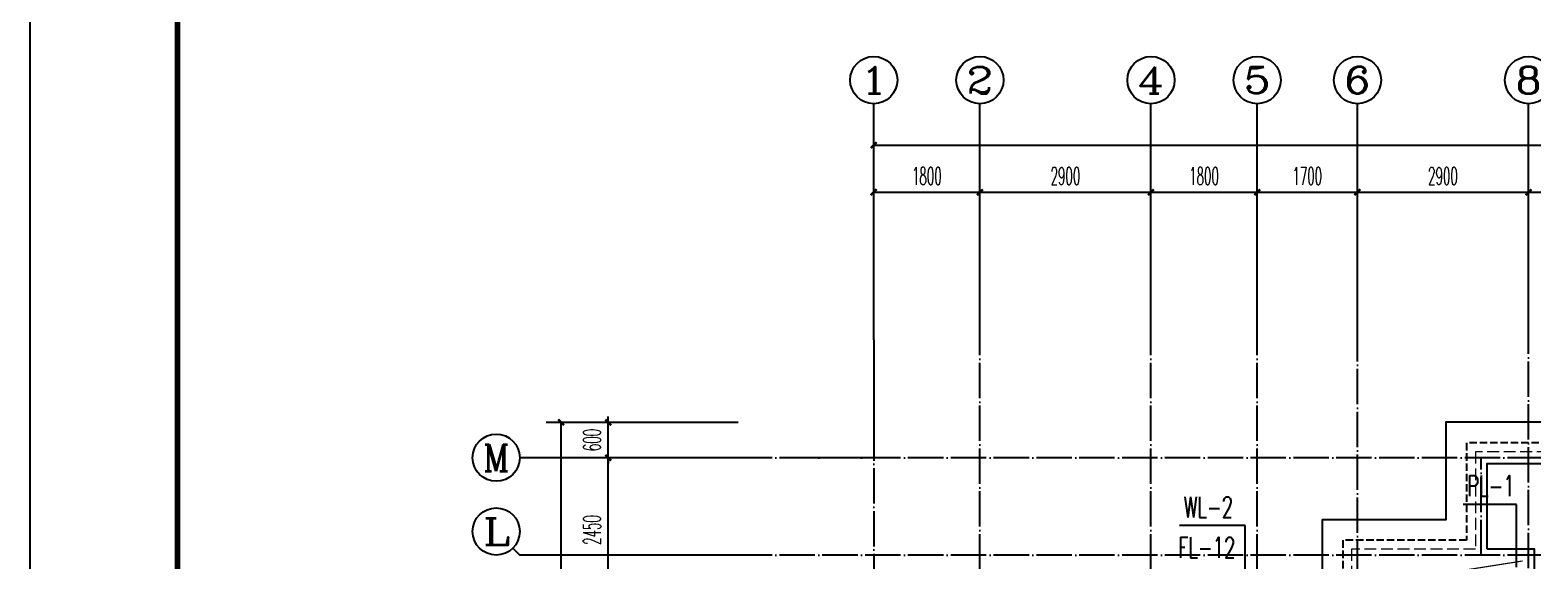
# Model space of a CAD drawing. Extents: x 27938 to 1507990, y 110129 to 923079.
# Drawn here: x 813614 to 839092, y 220208 to 229205 of the extents above; entities that cross this region are included whole.
import ezdxf
from ezdxf.enums import TextEntityAlignment as Align

# ---------------------------------------------------------------- set-up
doc = ezdxf.new("R2010")
doc.units = 0
doc.header["$LTSCALE"] = 1000
doc.header["$MEASUREMENT"] = 0
for name, pattern in [('#P_--_20B1_001_t3$0$DASH', [0.35, 0.25, -0.1]), ('DASH', [0.35, 0.25, -0.1]), ('DOTE', [2.42, 2, -0.2, 0.02, -0.2])]:
    doc.linetypes.add(name, pattern=pattern)
for name, color, linetype in [('----建筑底图', 8, 'Continuous'), ('AXIS', 3, 'Continuous'), ('AXIS_TEXT', 7, 'Continuous'), ('DIM_废水', 31, 'Continuous'), ('DIM_污水', 2, 'Continuous'), ('DIM_餐饮排水', 31, 'Continuous'), ('DOTE', 1, 'Continuous'), ('ROOF', 4, 'Continuous'), ('图框', 140, 'Continuous'), ('看线', 251, 'Continuous')]:
    doc.layers.add(name, color=color, linetype=linetype)
doc.layers.add('yichutu', color=7, linetype='Continuous', true_color=0xffffff, plot=False)
doc.layers.add('平面-看线', color=45, linetype='Continuous', lineweight=15)
doc.styles.add('_TCH_AXIS', font='COMPLEX', dxfattribs={"bigfont": 'GBCBIG'})
doc.styles.add('_TCH_DIM_T3', font='SIMPLEX.shx', dxfattribs={"width": 0.494118, "bigfont": 'GBCBIG.shx'})
doc.styles.add('_TWT_SERIAL', font='SIMPLEX', dxfattribs={"width": 0.8, "height": 3.5, "bigfont": 'HZTXT'})
doc.styles.add('COMPLEX', font='COMPLEX')
doc.dimstyles.new('_TCH_ARCH&&100', dxfattribs={"dimtxt": 297.5, "dimasz": 100, "dimexe": 250, "dimexo": 300, "dimgap": 126.25, "dimtad": 1, "dimdec": 0, "dimzin": 0, "dimdsep": 46, "dimtxsty": '_TCH_DIM_T3', "dimblk": 'ARCHTICK', "dimcen": 0.09, "dimclrt": 4, "dimazin": 2, "dimtfac": 1, "dimtdec": 0, "dimtix": 1, "dimtmove": 2, "dimatfit": 3, "dimfxl": 100, "dimtolj": 1, "dimtzin": 0, "dimarcsym": 0})

# ---------------------------------------------------------------- blocks, each defined once
blk = doc.blocks.new('TK')
at = {"layer": '图框'}
blk.add_lwpolyline([(465375, 548714), (549475, 548714), (549475, 489314), (465375, 489314)], close=True, dxfattribs=at)
blk.add_lwpolyline([(465375, 548714), (549475, 548714), (549475, 489314), (465375, 489314)], close=True, dxfattribs=at)
at = {"layer": '图框', "const_width": 100}
blk.add_lwpolyline([(548475, 490314), (548475, 547714), (467875, 547714), (467875, 490314)], close=True, dxfattribs=at)
blk = doc.blocks.new('yct-841-594-84100-59399.9999999999-100-1000.0')
at = {"layer": 'yichutu', "color": 7, "true_color": 0xffffff}
blk.add_lwpolyline([(0, 0), (0, 59400), (84100, 59400), (84100, 0)], close=True, dxfattribs=at)
blk = doc.blocks.new('_ArchTick')
at = {"color": 0, "linetype": 'ByBlock', "const_width": 0.4}
blk.add_lwpolyline([(-0.5, -0.5), (0.5, 0.5)], dxfattribs=at)
blk = doc.blocks.new('*D1278')
at = {"layer": 'AXIS', "color": 0, "lineweight": -2}
for p, q in [((14302, -14350), (14302, -11100)), ((64302, -14350), (64302, -11100)), ((14302, -11350), (64302, -11350))]:
    blk.add_line(p, q, dxfattribs=at)
at = {"layer": 'Defpoints', "color": 0}
for p in [(64302, -11350), (14302, -14650), (64302, -14650)]:
    blk.add_point(p, dxfattribs=at)
at = {"layer": 'AXIS', "color": 0, "lineweight": -2, "xscale": 100, "yscale": 100, "zscale": 100, "rotation": 180}
blk.add_blockref('_ArchTick', (14302, -11350), dxfattribs=at)
at = {"layer": 'AXIS', "color": 0, "lineweight": -2, "xscale": 100, "yscale": 100, "zscale": 100}
blk.add_blockref('_ArchTick', (64302, -11350), dxfattribs=at)
at = {"layer": 'AXIS', "color": 4, "insert": (39302, -11075), "char_height": 297.5, "attachment_point": 5, "style": '_TCH_DIM_T3'}
blk.add_mtext('\\A1;50000', dxfattribs=at)
blk = doc.blocks.new('*D1279')
at = {"layer": 'AXIS', "color": 0, "lineweight": -2}
for p, q in [((14302, -14350), (14302, -11900)), ((16102, -14350), (16102, -11900)), ((14302, -12150), (16102, -12150))]:
    blk.add_line(p, q, dxfattribs=at)
at = {"layer": 'Defpoints', "color": 0}
for p in [(16102, -12150), (14302, -14650), (16102, -14650)]:
    blk.add_point(p, dxfattribs=at)
at = {"layer": 'AXIS', "color": 0, "lineweight": -2, "xscale": 100, "yscale": 100, "zscale": 100, "rotation": 180}
blk.add_blockref('_ArchTick', (14302, -12150), dxfattribs=at)
at = {"layer": 'AXIS', "color": 0, "lineweight": -2, "xscale": 100, "yscale": 100, "zscale": 100}
blk.add_blockref('_ArchTick', (16102, -12150), dxfattribs=at)
at = {"layer": 'AXIS', "color": 4, "insert": (15202, -11875), "char_height": 297.5, "attachment_point": 5, "style": '_TCH_DIM_T3'}
blk.add_mtext('\\A1;1800', dxfattribs=at)
blk = doc.blocks.new('*D1280')
at = {"layer": 'AXIS', "color": 0, "lineweight": -2}
for p, q in [((16102, -14350), (16102, -11900)), ((19002, -14350), (19002, -11900)), ((16102, -12150), (19002, -12150))]:
    blk.add_line(p, q, dxfattribs=at)
at = {"layer": 'Defpoints', "color": 0}
for p in [(19002, -12150), (16102, -14650), (19002, -14650)]:
    blk.add_point(p, dxfattribs=at)
at = {"layer": 'AXIS', "color": 0, "lineweight": -2, "xscale": 100, "yscale": 100, "zscale": 100, "rotation": 180}
blk.add_blockref('_ArchTick', (16102, -12150), dxfattribs=at)
at = {"layer": 'AXIS', "color": 0, "lineweight": -2, "xscale": 100, "yscale": 100, "zscale": 100}
blk.add_blockref('_ArchTick', (19002, -12150), dxfattribs=at)
at = {"layer": 'AXIS', "color": 4, "insert": (17552, -11875), "char_height": 297.5, "attachment_point": 5, "style": '_TCH_DIM_T3'}
blk.add_mtext('\\A1;2900', dxfattribs=at)
blk = doc.blocks.new('*D1281')
at = {"layer": 'AXIS', "color": 0, "lineweight": -2}
for p, q in [((19002, -14350), (19002, -11900)), ((20802, -14350), (20802, -11900)), ((19002, -12150), (20802, -12150))]:
    blk.add_line(p, q, dxfattribs=at)
at = {"layer": 'Defpoints', "color": 0}
for p in [(20802, -12150), (19002, -14650), (20802, -14650)]:
    blk.add_point(p, dxfattribs=at)
at = {"layer": 'AXIS', "color": 0, "lineweight": -2, "xscale": 100, "yscale": 100, "zscale": 100, "rotation": 180}
blk.add_blockref('_ArchTick', (19002, -12150), dxfattribs=at)
at = {"layer": 'AXIS', "color": 0, "lineweight": -2, "xscale": 100, "yscale": 100, "zscale": 100}
blk.add_blockref('_ArchTick', (20802, -12150), dxfattribs=at)
at = {"layer": 'AXIS', "color": 4, "insert": (19902, -11875), "char_height": 297.5, "attachment_point": 5, "style": '_TCH_DIM_T3'}
blk.add_mtext('\\A1;1800', dxfattribs=at)
blk = doc.blocks.new('*D1282')
at = {"layer": 'AXIS', "color": 0, "lineweight": -2}
for p, q in [((20802, -14350), (20802, -11900)), ((22502, -14350), (22502, -11900)), ((20802, -12150), (22502, -12150))]:
    blk.add_line(p, q, dxfattribs=at)
at = {"layer": 'Defpoints', "color": 0}
for p in [(22502, -12150), (20802, -14650), (22502, -14650)]:
    blk.add_point(p, dxfattribs=at)
at = {"layer": 'AXIS', "color": 0, "lineweight": -2, "xscale": 100, "yscale": 100, "zscale": 100, "rotation": 180}
blk.add_blockref('_ArchTick', (20802, -12150), dxfattribs=at)
at = {"layer": 'AXIS', "color": 0, "lineweight": -2, "xscale": 100, "yscale": 100, "zscale": 100}
blk.add_blockref('_ArchTick', (22502, -12150), dxfattribs=at)
at = {"layer": 'AXIS', "color": 4, "insert": (21652, -11875), "char_height": 297.5, "attachment_point": 5, "style": '_TCH_DIM_T3'}
blk.add_mtext('\\A1;1700', dxfattribs=at)
blk = doc.blocks.new('*D1283')
at = {"layer": 'AXIS', "color": 0, "lineweight": -2}
for p, q in [((22502, -14350), (22502, -11900)), ((25402, -14350), (25402, -11900)), ((22502, -12150), (25402, -12150))]:
    blk.add_line(p, q, dxfattribs=at)
at = {"layer": 'Defpoints', "color": 0}
for p in [(25402, -12150), (22502, -14650), (25402, -14650)]:
    blk.add_point(p, dxfattribs=at)
at = {"layer": 'AXIS', "color": 0, "lineweight": -2, "xscale": 100, "yscale": 100, "zscale": 100, "rotation": 180}
blk.add_blockref('_ArchTick', (22502, -12150), dxfattribs=at)
at = {"layer": 'AXIS', "color": 0, "lineweight": -2, "xscale": 100, "yscale": 100, "zscale": 100}
blk.add_blockref('_ArchTick', (25402, -12150), dxfattribs=at)
at = {"layer": 'AXIS', "color": 4, "insert": (23952, -11875), "char_height": 297.5, "attachment_point": 5, "style": '_TCH_DIM_T3'}
blk.add_mtext('\\A1;2900', dxfattribs=at)
blk = doc.blocks.new('*D1284')
at = {"layer": 'AXIS', "color": 0, "lineweight": -2}
for p, q in [((25402, -14350), (25402, -11900)), ((28202, -14350), (28202, -11900)), ((25402, -12150), (28202, -12150))]:
    blk.add_line(p, q, dxfattribs=at)
at = {"layer": 'Defpoints', "color": 0}
for p in [(28202, -12150), (25402, -14650), (28202, -14650)]:
    blk.add_point(p, dxfattribs=at)
at = {"layer": 'AXIS', "color": 0, "lineweight": -2, "xscale": 100, "yscale": 100, "zscale": 100, "rotation": 180}
blk.add_blockref('_ArchTick', (25402, -12150), dxfattribs=at)
at = {"layer": 'AXIS', "color": 0, "lineweight": -2, "xscale": 100, "yscale": 100, "zscale": 100}
blk.add_blockref('_ArchTick', (28202, -12150), dxfattribs=at)
at = {"layer": 'AXIS', "color": 4, "insert": (26802, -11875), "char_height": 297.5, "attachment_point": 5, "style": '_TCH_DIM_T3'}
blk.add_mtext('\\A1;2800', dxfattribs=at)
blk = doc.blocks.new('_AXISO')
at = {"color": 0}
blk.add_circle((0, 0), 0.5, dxfattribs=at)
at = {"layer": 'AXIS_TEXT', "color": 0, "style": 'COMPLEX', "width": 1.041667}
blk.add_attdef('A', text='', height=0.56, dxfattribs=at).set_placement((-0.25, -0.28), (0.25, -0.28), align=Align.FIT)
blk = doc.blocks.new('*D1301')
at = {"layer": 'AXIS', "color": 0, "lineweight": -2}
for p, q in [((12002, -16050), (8752, -16050)), ((9002, -30300), (9002, -16050)), ((12002, -30300), (8752, -30300))]:
    blk.add_line(p, q, dxfattribs=at)
at = {"layer": 'Defpoints', "color": 0}
for p in [(9002, -16050), (12302, -16050), (12302, -30300)]:
    blk.add_point(p, dxfattribs=at)
at = {"layer": 'AXIS', "color": 0, "lineweight": -2, "xscale": 100, "yscale": 100, "zscale": 100}
for p, rotation in [((9002, -16050), 90), ((9002, -30300), 270)]:
    blk.add_blockref('_ArchTick', p, dxfattribs=dict(at, rotation=rotation))
at = {"layer": 'AXIS', "color": 4, "insert": (8727, -23175), "char_height": 297.5, "attachment_point": 5, "rotation": 90, "style": '_TCH_DIM_T3'}
blk.add_mtext('\\A1;14250', dxfattribs=at)
blk = doc.blocks.new('*D1312')
at = {"layer": 'AXIS', "color": 0, "lineweight": -2}
for p, q in [((12002, -16650), (9552, -16650)), ((9802, -19100), (9802, -16650)), ((12002, -19100), (9552, -19100))]:
    blk.add_line(p, q, dxfattribs=at)
at = {"layer": 'Defpoints', "color": 0}
for p in [(9802, -16650), (12302, -16650), (12302, -19100)]:
    blk.add_point(p, dxfattribs=at)
at = {"layer": 'AXIS', "color": 0, "lineweight": -2, "xscale": 100, "yscale": 100, "zscale": 100}
for p, rotation in [((9802, -16650), 90), ((9802, -19100), 270)]:
    blk.add_blockref('_ArchTick', p, dxfattribs=dict(at, rotation=rotation))
at = {"layer": 'AXIS', "color": 4, "insert": (9527, -17875), "char_height": 297.5, "attachment_point": 5, "rotation": 90, "style": '_TCH_DIM_T3'}
blk.add_mtext('\\A1;2450', dxfattribs=at)
blk = doc.blocks.new('*D1313')
at = {"layer": 'AXIS', "color": 0, "lineweight": -2}
for p, q in [((12002, -16050), (9552, -16050)), ((9802, -16050), (9802, -15950)), ((9802, -16650), (9802, -16050)), ((12002, -16650), (9552, -16650)), ((9802, -16650), (9802, -16750))]:
    blk.add_line(p, q, dxfattribs=at)
at = {"layer": 'Defpoints', "color": 0}
for p in [(9802, -16050), (12302, -16050), (12302, -16650)]:
    blk.add_point(p, dxfattribs=at)
at = {"layer": 'AXIS', "color": 0, "lineweight": -2, "xscale": 100, "yscale": 100, "zscale": 100}
for p, rotation in [((9802, -16050), 270), ((9802, -16650), 90)]:
    blk.add_blockref('_ArchTick', p, dxfattribs=dict(at, rotation=rotation))
at = {"layer": 'AXIS', "color": 4, "insert": (9527, -16350), "char_height": 297.5, "attachment_point": 5, "rotation": 90, "style": '_TCH_DIM_T3'}
blk.add_mtext('\\A1;600', dxfattribs=at)
blk = doc.blocks.new('A$C7FBD0C6F')
at = {"color": 8, "const_width": 20}
blk.add_lwpolyline([(22643.9, -22799.8), (23056.4, -18754.3), (25302.5, -18399.8)], dxfattribs=at)
at = {"layer": 'AXIS', "color": 8}
for p, q in [((14302.5, -14649.8), (14302.5, -10649.8)), ((16102.5, -14649.8), (16102.5, -10649.8)), ((19002.5, -14649.8), (19002.5, -10649.8)), ((20802.5, -14649.8), (20802.5, -10649.8)), ((22502.5, -14649.8), (22502.5, -10649.8)), ((25402.5, -14649.8), (25402.5, -10649.8)), ((12302.5, -16649.8), (8302.5, -16649.8)), ((8185.3, -18182.6), (8302.5, -18299.8)), ((12302.5, -18299.8), (8302.5, -18299.8))]:
    blk.add_line(p, q, dxfattribs=at)
at = {"layer": 'DOTE', "color": 169, "linetype": 'DOTE', "ltscale": 0.3}
for p, q in [((14302.5, -14649.8), (14302.5, -31199.8)), ((16102.5, -22899.8), (16102.5, -14649.8)), ((19002.5, -22899.8), (19002.5, -14649.8)), ((20802.5, -22899.8), (20802.5, -14649.8)), ((22502.5, -20099.8), (22502.5, -14649.8)), ((25402.5, -20699.5), (25402.5, -14649.8)), ((66302.5, -16649.8), (12302.5, -16649.8)), ((24602.5, -18299.8), (24602.5, -16649.8)), ((66302.5, -18299.8), (12302.5, -18299.8))]:
    blk.add_line(p, q, dxfattribs=at)
at = {"layer": 'ROOF', "color": 8, "ltscale": 0.8}
for points in [[(37052.5, -27299.8), (37052.5, -22299.8), (35202.5, -22299.8), (35202.5, -19499.8), (31702.5, -19499.8), (31702.5, -17699.8), (29602.5, -17699.8), (29602.5, -16049.8), (24002.5, -16049.8), (24002.5, -17699.8), (21902.5, -17699.8), (21902.5, -19499.8), (18402.5, -19499.8), (18402.5, -21799.8), (17702.5, -21799.8)], [(24702.5, -18199.8), (24702.5, -16749.8), (28902.5, -16749.8), (28902.5, -18199.8), (28102.5, -18199.8), (28102.5, -20799.5), (30102.3, -20799.5), (30102.3, -20199.8), (34502.5, -20199.8), (34502.5, -22999.8), (36352.5, -22999.8), (36352.5, -27299.7), (29902.4, -27299.9), (29902.4, -29099.8), (23702.5, -29099.8), (23702.5, -27299.9), (17902.5, -27299.7), (17902.5, -22999.8), (19102.5, -22999.8), (19102.5, -20199.8), (20702.5, -20199.8), (20702.5, -22999.8), (25452.5, -22999.8)], [(25502.5, -22199.8), (25502.5, -18199.8), (24702.5, -18199.8)]]:
    blk.add_lwpolyline(points, dxfattribs=at)
at = {"layer": '平面-看线', "color": 8, "linetype": 'DASH', "ltscale": 0.8}
blk.add_lwpolyline([(36752.5, -27299.8), (36552.5, -27299.8), (36552.5, -22799.8), (34702.5, -22799.8), (34702.5, -19999.8), (31202.5, -19999.8), (31202.5, -18199.8), (29102.5, -18199.8), (29102.5, -16549.8), (24502.5, -16549.8), (24502.5, -18199.8), (22402.5, -18199.8), (22402.5, -19999.8), (18902.5, -19999.8), (18902.5, -21899.8)], dxfattribs=at)
at = {"layer": '看线', "color": 8, "linetype": '#P_--_20B1_001_t3$0$DASH', "ltscale": 0.5}
blk.add_lwpolyline([(31352.5, -19999.8), (31352.5, -18049.8), (29252.5, -18049.8), (29252.5, -16399.8), (24352.5, -16399.8), (24352.5, -18049.8), (22252.5, -18049.8), (22252.5, -19999.8)], dxfattribs=at)
at = {"layer": 'AXIS', "color": 8}
ref = blk.add_blockref('_AXISO', (14302.5, -10249.8), dxfattribs=dict(at, xscale=800, yscale=800, zscale=800))
ref.add_attrib('A', '1', dxfattribs={"layer": 'AXIS_TEXT', "color": 8, "ltscale": 0.5, "height": 452.5, "style": '_TCH_AXIS', "width": 2.333333}).set_placement((14076.2, -10476.1), (14528.7, -10476.1), align=Align.FIT)
ref = blk.add_blockref('_AXISO', (16102.5, -10249.8), dxfattribs=dict(at, xscale=800, yscale=800, zscale=800))
ref.add_attrib('A', '2', dxfattribs={"layer": 'AXIS_TEXT', "color": 8, "ltscale": 0.5, "height": 452.5, "style": '_TCH_AXIS', "width": 1.5}).set_placement((15876.2, -10476.1), (16328.7, -10476.1), align=Align.FIT)
ref = blk.add_blockref('_AXISO', (19002.5, -10249.8), dxfattribs=dict(at, xscale=800, yscale=800, zscale=800))
ref.add_attrib('A', '4', dxfattribs={"layer": 'AXIS_TEXT', "color": 8, "ltscale": 0.5, "height": 452.5, "style": '_TCH_AXIS', "width": 1.3125}).set_placement((18776.2, -10476.1), (19228.7, -10476.1), align=Align.FIT)
ref = blk.add_blockref('_AXISO', (20802.5, -10249.8), dxfattribs=dict(at, xscale=800, yscale=800, zscale=800))
ref.add_attrib('A', '5', dxfattribs={"layer": 'AXIS_TEXT', "color": 8, "ltscale": 0.5, "height": 452.5, "style": '_TCH_AXIS', "width": 1.5}).set_placement((20576.2, -10476.1), (21028.7, -10476.1), align=Align.FIT)
ref = blk.add_blockref('_AXISO', (22502.5, -10249.8), dxfattribs=dict(at, xscale=800, yscale=800, zscale=800))
ref.add_attrib('A', '6', dxfattribs={"layer": 'AXIS_TEXT', "color": 8, "ltscale": 0.5, "height": 452.5, "style": '_TCH_AXIS', "width": 1.5}).set_placement((22276.2, -10476.1), (22728.7, -10476.1), align=Align.FIT)
ref = blk.add_blockref('_AXISO', (25402.5, -10249.8), dxfattribs=dict(at, xscale=800, yscale=800, zscale=800))
ref.add_attrib('A', '8', dxfattribs={"layer": 'AXIS_TEXT', "color": 8, "ltscale": 0.5, "height": 452.5, "style": '_TCH_AXIS', "width": 1.5}).set_placement((25176.2, -10476.1), (25628.7, -10476.1), align=Align.FIT)
ref = blk.add_blockref('_AXISO', (7902.5, -16649.8), dxfattribs=dict(at, xscale=800, yscale=800, zscale=800))
ref.add_attrib('A', 'M', dxfattribs={"layer": 'AXIS_TEXT', "color": 8, "ltscale": 0.5, "height": 452.5, "style": '_TCH_AXIS'}).set_placement((7676.2, -16876.1), (8128.7, -16876.1), align=Align.FIT)
ref = blk.add_blockref('_AXISO', (7902.5, -17899.8), dxfattribs=dict(at, xscale=800, yscale=800, zscale=800))
ref.add_attrib('A', 'L', dxfattribs={"layer": 'AXIS_TEXT', "color": 8, "ltscale": 0.5, "height": 452.5, "style": '_TCH_AXIS', "width": 1.4}).set_placement((7676.2, -18126.1), (8128.7, -18126.1), align=Align.FIT)
for p1, p2, distance, picture, middle in [((14302.5, -14649.8), (64302.5, -14649.8), 3300, '*D1278', (39302.5, -11074.8)), ((14302.5, -14649.8), (16102.5, -14649.8), 2500, '*D1279', (15202.5, -11874.8)), ((16102.5, -14649.8), (19002.5, -14649.8), 2500, '*D1280', (17552.5, -11874.8)), ((19002.5, -14649.8), (20802.5, -14649.8), 2500, '*D1281', (19902.5, -11874.8)), ((20802.5, -14649.8), (22502.5, -14649.8), 2500, '*D1282', (21652.5, -11874.8)), ((22502.5, -14649.8), (25402.5, -14649.8), 2500, '*D1283', (23952.5, -11874.8)), ((25402.5, -14649.8), (28202.5, -14649.8), 2500, '*D1284', (26802.5, -11874.8)), ((12302.5, -30299.8), (12302.5, -16049.8), 3300, '*D1301', (8727.5, -23174.8)), ((12302.5, -16649.8), (12302.5, -16049.8), 2500, '*D1313', (9527.5, -16349.8)), ((12302.5, -19099.8), (12302.5, -16649.8), 2500, '*D1312', (9527.5, -17874.8))]:
    dim = blk.add_aligned_dim(p1=p1, p2=p2, distance=distance, dimstyle='_TCH_ARCH&&100', dxfattribs=at)
    dim.commit()
    dim.dimension.update_dxf_attribs({"geometry": picture, "text_midpoint": middle})

msp = doc.modelspace()

# ---------------------------------------------------------------- block references
msp.add_blockref('TK', (348239.1, -310106.9))
at = {"layer": 'yichutu'}
msp.add_blockref('yct-841-594-84100-59399.9999999999-100-1000.0', (813614.1, 179206.8), dxfattribs=at)

# ---------------------------------------------------------------- next in the draw order: block references
at = {"layer": '----建筑底图', "ltscale": 0.5}
msp.add_blockref('A$C7FBD0C6F', (813614.1, 238606.8), dxfattribs=at)

# ---------------------------------------------------------------- next in the draw order: linework, layer by layer
msp.add_lwpolyline([(827916.6, 223451.8), (827916.6, 221957), (826619.1, 221957)])
at = {"layer": 'DIM_污水'}
for p, q in [((834211.4, 220806.5), (833101.2, 220806.5)), ((834211.4, 218302), (834211.4, 220806.5))]:
    msp.add_line(p, q, dxfattribs=at)
at = {"layer": 'DIM_餐饮排水'}
for p, q in [((838811.4, 221166.1), (837906.6, 221166.1)), ((838811.4, 220102), (838811.4, 221166.1))]:
    msp.add_line(p, q, dxfattribs=at)

# ---------------------------------------------------------------- next in the draw order: texts
at = {"layer": 'DIM_废水', "color": 7, "style": '_TWT_SERIAL', "width": 0.64}
msp.add_text('FL-12', height=350, dxfattribs=at).set_placement((833077.5, 220260.4))
at = {"layer": 'DIM_污水', "color": 7, "style": '_TWT_SERIAL', "width": 0.64}
msp.add_text('WL-2', height=350, dxfattribs=at).set_placement((833171.2, 220946.5))
at = {"layer": 'DIM_餐饮排水', "color": 7, "style": '_TWT_SERIAL', "width": 0.64}
msp.add_text('PL-1', height=350, dxfattribs=at).set_placement((837976.6, 221306.1))

doc.saveas('drawing.dxf')
